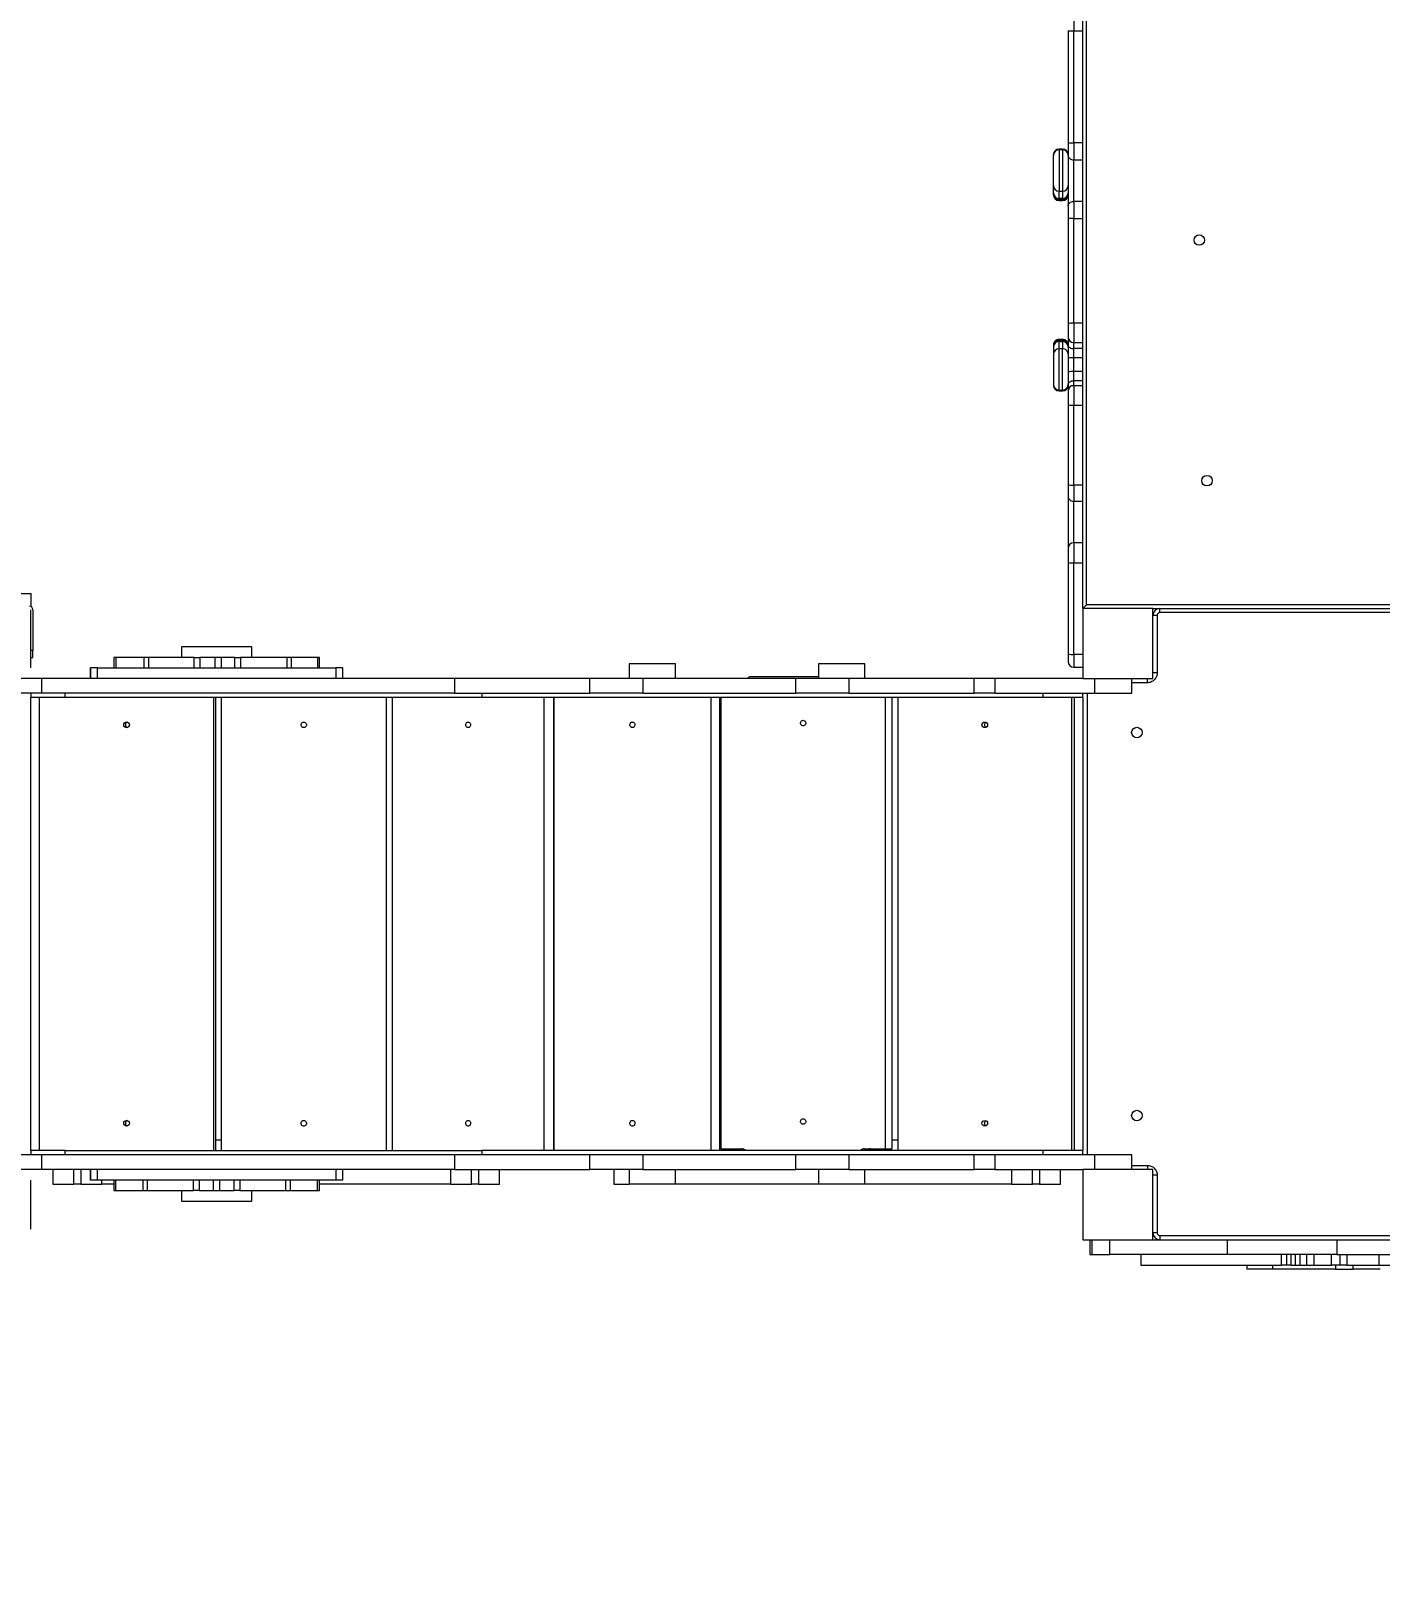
# Model space of a CAD drawing. Header units: millimetres. Extents: x -9110 to 8278, y -6387 to 5914.
# Drawn here: x 369 to 2293, y -1868 to 327 of the extents above; entities that cross this region are included whole.
import ezdxf

# ---------------------------------------------------------------- set-up
doc = ezdxf.new("R2010")
doc.units = ezdxf.units.MM
doc.layers.add('DIKOM_ОБЪЕКТ', color=7, linetype='Continuous')
doc.layers.add('DIKOM_РАЗМЕР_ОБЪЕКТА', color=7, linetype='Continuous')
doc.styles.add('style1', font='arial.ttf', dxfattribs={"width": 0.8})
doc.dimstyles.new('1-50', dxfattribs={"dimtxt": 300, "dimasz": 200, "dimexe": 100, "dimexo": 0, "dimgap": 100, "dimtad": 1, "dimtxsty": 'style1', "dimcen": 200, "dimclrd": 7, "dimclre": 7, "dimclrt": 7, "dimadec": 1, "dimazin": 2, "dimtfac": 1, "dimtmove": 0, "dimatfit": 2, "dimfxl": 0, "dimlwd": 25, "dimlwe": 18, "dimarcsym": 0})

# ---------------------------------------------------------------- blocks, each defined once
blk = doc.blocks.new('*D11')
at = {"layer": 'Defpoints', "color": 0, "transparency": 16777216}
for p in [(-6509.9, 304), (6278.2, -1263), (6278.2, -4310)]:
    blk.add_point(p, dxfattribs=at)
at = {"layer": 'DIKOM_РАЗМЕР_ОБЪЕКТА', "color": 7, "lineweight": 18, "transparency": 16777216}
for p, q in [((-6509.9, 304), (-6509.9, -4410)), ((6278.2, -1263), (6278.2, -4410))]:
    blk.add_line(p, q, dxfattribs=at)
at = {"layer": 'DIKOM_РАЗМЕР_ОБЪЕКТА', "color": 7, "lineweight": 25, "transparency": 16777216}
blk.add_line((-6309.9, -4310), (6078.2, -4310), dxfattribs=at)
at = {"layer": 'DIKOM_РАЗМЕР_ОБЪЕКТА', "color": 7, "transparency": 16777216}
for points in [[(-6309.9, -4276.6), (-6309.9, -4343.3), (-6509.9, -4310)], [(6078.2, -4276.6), (6078.2, -4343.3), (6278.2, -4310)]]:
    blk.add_solid(points, dxfattribs=at)
at = {"layer": 'DIKOM_РАЗМЕР_ОБЪЕКТА', "color": 7, "transparency": 16777216, "insert": (-27.3, -4056.8), "char_height": 300, "attachment_point": 5, "style": 'style1'}
blk.add_mtext('12800', dxfattribs=at)

msp = doc.modelspace()

# ---------------------------------------------------------------- linework, layer by layer
at = {"layer": 'DIKOM_ОБЪЕКТ', "color": 7, "linetype": 'Continuous', "lineweight": 15}
for p, q in [((1873.752, -491.032), (1873.752, 998.968)), ((1855.752, 354.078), (1855.752, 327.024)), ((1868.752, 327.024), (1868.752, 354.078)), ((1847.752, 327.24), (1847.752, 167.864)), ((1855.752, 327.024), (1868.752, 327.024)), ((1855.752, 167.648), (1855.752, 327.024)), ((1868.752, 167.648), (1868.752, 327.024)), ((1839.752, 158.729), (1834.752, 158.729)), ((1834.752, 158.729), (1834.752, 157.637)), ((1839.752, 157.68), (1834.752, 157.68)), ((1834.752, 157.68), (1834.752, 98.698)), ((1839.752, 158.729), (1839.752, 157.637)), ((1839.752, 157.68), (1839.752, 98.698)), ((1868.752, 167.648), (1855.752, 167.648)), ((1855.752, 167.648), (1855.752, 143.151)), ((1868.752, 143.151), (1868.752, 167.648)), ((1826.752, 150.684), (1826.752, 150.695)), ((1826.752, 149.817), (1826.752, 149.929)), ((1855.752, 143.151), (1868.752, 143.151)), ((1855.752, 84.1), (1855.752, 143.151)), ((1868.752, 84.1), (1868.752, 143.151)), ((1826.752, 96.246), (1826.752, 106.694)), ((1826.752, 95.479), (1826.752, 95.964)), ((1826.752, 94.597), (1826.752, 95.479)), ((1826.752, 93.432), (1826.752, 94.597)), ((1834.752, 98.698), (1839.752, 98.698)), ((1834.752, 88.251), (1834.752, 98.698)), ((1839.752, 88.251), (1834.752, 88.251)), ((1834.752, 88.251), (1834.752, 88.232)), ((1834.752, 88.232), (1839.752, 88.232)), ((1834.752, 87.805), (1834.752, 88.232)), ((1839.752, 98.698), (1839.752, 88.251)), ((1839.752, 88.251), (1839.752, 88.232)), ((1839.752, 88.232), (1839.752, 87.805)), ((1839.752, 87.805), (1834.752, 87.805)), ((1834.752, 87.805), (1834.752, 86.601)), ((1834.752, 86.601), (1839.752, 86.601)), ((1834.752, 85.437), (1834.752, 86.601)), ((1839.752, 85.437), (1834.752, 85.437)), ((1834.752, 85.437), (1834.752, 85.417)), ((1834.752, 85.417), (1839.752, 85.417)), ((1839.752, 87.805), (1839.752, 86.601)), ((1839.752, 86.601), (1839.752, 85.437)), ((1839.752, 85.437), (1839.752, 85.417)), ((1855.752, 84.1), (1855.752, 59.653)), ((1868.752, 84.1), (1855.752, 84.1)), ((1868.752, 59.653), (1868.752, 84.1)), ((1847.752, 59.424), (1847.752, -89.955)), ((1855.752, 59.653), (1868.752, 59.653)), ((1855.752, -89.726), (1855.752, 59.653)), ((1868.752, -89.726), (1868.752, 59.653)), ((1855.752, -89.726), (1855.752, -117.043)), ((1868.752, -89.726), (1855.752, -89.726)), ((1868.752, -117.043), (1868.752, -89.726)), ((1826.752, -120.661), (1826.752, -121.826)), ((1826.752, -121.826), (1826.752, -122.708)), ((1826.752, -122.708), (1826.752, -123.125)), ((1826.752, -123.475), (1826.752, -133.923)), ((1839.752, -112.646), (1834.752, -112.646)), ((1834.752, -112.666), (1834.752, -112.646)), ((1834.752, -113.83), (1834.752, -112.666)), ((1834.752, -112.666), (1839.752, -112.666)), ((1834.752, -115.034), (1834.752, -113.83)), ((1839.752, -113.83), (1834.752, -113.83)), ((1834.752, -115.034), (1839.752, -115.034)), ((1834.752, -115.461), (1834.752, -115.034)), ((1839.752, -115.461), (1834.752, -115.461)), ((1834.752, -115.48), (1834.752, -115.461)), ((1834.752, -125.927), (1834.752, -115.48)), ((1834.752, -115.48), (1839.752, -115.48)), ((1839.752, -125.927), (1834.752, -125.927)), ((1834.752, -184.91), (1834.752, -125.927)), ((1839.752, -112.666), (1839.752, -112.646)), ((1839.752, -112.666), (1839.752, -113.83)), ((1839.752, -115.034), (1839.752, -113.83)), ((1839.752, -115.034), (1839.752, -115.461)), ((1839.752, -115.48), (1839.752, -115.461)), ((1839.752, -115.48), (1839.752, -125.927)), ((1839.752, -184.91), (1839.752, -125.927)), ((1855.752, -117.043), (1868.752, -117.043)), ((1855.752, -125.782), (1855.752, -117.043)), ((1868.752, -125.782), (1855.752, -125.782)), ((1855.752, -138.987), (1855.752, -125.782)), ((1868.752, -125.782), (1868.752, -117.043)), ((1868.752, -138.987), (1868.752, -125.782)), ((1847.752, -139.211), (1847.752, -158.815)), ((1868.752, -138.987), (1855.752, -138.987)), ((1855.752, -158.591), (1855.752, -138.987)), ((1868.752, -158.591), (1868.752, -138.987)), ((1855.752, -171.524), (1855.752, -158.591)), ((1868.752, -158.591), (1855.752, -158.591)), ((1855.752, -178.612), (1855.752, -171.524)), ((1868.752, -171.524), (1855.752, -171.524)), ((1868.752, -171.524), (1868.752, -158.591)), ((1868.752, -178.612), (1868.752, -171.524)), ((1826.752, -177.071), (1826.752, -177.158)), ((1834.752, -185.958), (1834.752, -184.866)), ((1834.752, -184.91), (1839.752, -184.91)), ((1834.752, -185.958), (1839.752, -185.958)), ((1839.752, -185.958), (1839.752, -184.866)), ((1847.752, -177.096), (1847.752, -177.158)), ((1855.752, -178.612), (1855.752, -206.428)), ((1868.752, -178.612), (1855.752, -178.612)), ((1868.752, -206.428), (1868.752, -178.612)), ((1847.752, -206.027), (1847.752, -319.842)), ((1855.752, -206.428), (1868.752, -206.428)), ((1855.752, -320.243), (1855.752, -206.428)), ((1868.752, -320.243), (1868.752, -206.428)), ((1868.752, -320.243), (1855.752, -320.243)), ((1855.752, -320.243), (1855.752, -343.429)), ((1868.752, -343.429), (1868.752, -320.243)), ((1855.752, -343.429), (1868.752, -343.429)), ((1855.752, -402.734), (1855.752, -343.429)), ((1868.752, -402.734), (1868.752, -343.429)), ((1855.752, -402.734), (1855.752, -431.184)), ((1868.752, -402.734), (1855.752, -402.734)), ((1868.752, -431.184), (1868.752, -402.734)), ((1847.752, -430.569), (1847.752, -560.954)), ((1855.752, -431.184), (1868.752, -431.184)), ((1855.752, -561.569), (1855.752, -431.184)), ((1868.752, -496.032), (1868.752, -431.184)), ((349.752, -475.032), (369.187, -475.032)), ((369.187, -493.665), (369.187, -475.032)), ((368.752, -511.032), (368.752, -498.032)), ((371.752, -498.032), (371.752, -556.032)), ((1868.752, -496.032), (1868.752, -596.032)), ((1968.752, -496.032), (1868.752, -496.032)), ((2669.422, -491.032), (1873.752, -491.032)), ((1968.752, -496.032), (2668.752, -496.032)), ((1968.752, -596.032), (1968.752, -496.032)), ((1978.752, -502.032), (1978.752, -496.032)), ((2658.752, -502.032), (1978.752, -502.032)), ((368.752, -581.032), (368.752, -511.032)), ((1974.752, -506.032), (1968.752, -506.032)), ((1974.752, -506.032), (1974.752, -588.032)), ((371.752, -556.032), (368.752, -556.032)), ((368.752, -566.032), (371.752, -566.032)), ((371.752, -566.032), (371.752, -556.032)), ((487.133, -566.032), (487.133, -581.032)), ((490.04, -566.032), (487.133, -566.032)), ((490.04, -566.032), (490.04, -581.032)), ((529.942, -566.032), (490.04, -566.032)), ((529.942, -566.032), (529.942, -581.032)), ((536.673, -566.032), (529.942, -566.032)), ((536.673, -566.032), (536.673, -581.032)), ((601.454, -566.032), (536.673, -566.032)), ((583.751, -551.032), (583.751, -566.032)), ((683.751, -551.032), (583.751, -551.032)), ((601.454, -581.032), (601.454, -566.032)), ((601.454, -566.032), (609.57, -566.032)), ((609.57, -566.032), (609.57, -581.032)), ((631.149, -566.032), (609.57, -566.032)), ((631.149, -566.032), (631.149, -581.032)), ((640.173, -566.032), (631.149, -566.032)), ((640.173, -566.032), (640.173, -581.032)), ((659.849, -566.032), (640.173, -566.032)), ((659.849, -581.032), (659.849, -566.032)), ((659.849, -566.032), (667.876, -566.032)), ((667.876, -566.032), (667.876, -581.032)), ((733.616, -566.032), (667.876, -566.032)), ((683.751, -566.032), (683.751, -551.032)), ((733.616, -566.032), (733.616, -581.032)), ((740.221, -566.032), (733.616, -566.032)), ((740.221, -581.032), (740.221, -566.032)), ((777.583, -566.032), (740.221, -566.032)), ((777.583, -566.032), (777.583, -581.032)), ((780.37, -566.032), (777.583, -566.032)), ((780.37, -581.032), (780.37, -566.032)), ((1868.752, -561.569), (1855.752, -561.569)), ((1855.752, -561.569), (1855.752, -580.032)), ((453.751, -596.032), (453.751, -581.032)), ((453.751, -581.032), (453.753, -581.032)), ((453.753, -581.032), (453.753, -596.032)), ((463.753, -581.032), (453.753, -581.032)), ((463.753, -596.032), (463.753, -581.032)), ((463.753, -581.032), (803.753, -581.032)), ((803.753, -581.032), (803.753, -596.032)), ((813.753, -581.032), (803.753, -581.032)), ((813.753, -596.032), (813.753, -581.032)), ((1221.752, -575.032), (1221.752, -596.032)), ((1287.752, -575.032), (1221.752, -575.032)), ((1287.752, -596.032), (1287.752, -575.032)), ((1491.752, -575.032), (1491.752, -596.032)), ((1557.752, -575.032), (1491.752, -575.032)), ((1557.752, -596.032), (1557.752, -575.032)), ((1855.752, -580.032), (1868.752, -580.032)), ((1974.752, -588.032), (1968.752, -588.032)), ((384.497, -596.032), (353.752, -596.032)), ((384.497, -617.032), (384.497, -596.032)), ((972.899, -596.032), (384.497, -596.032)), ((972.899, -596.032), (972.899, -617.032)), ((1165.841, -596.032), (972.899, -596.032)), ((1165.841, -617.032), (1165.841, -596.032)), ((1241.441, -596.032), (1165.841, -596.032)), ((1241.441, -596.032), (1241.441, -617.032)), ((1459.561, -596.032), (1241.441, -596.032)), ((1491.752, -593.482), (1394.754, -593.482)), ((1459.561, -617.032), (1459.561, -596.032)), ((1535.161, -596.032), (1459.561, -596.032)), ((1535.161, -596.032), (1535.161, -617.032)), ((1713.885, -596.032), (1535.161, -596.032)), ((1713.885, -617.032), (1713.885, -596.032)), ((1743.243, -596.032), (1713.885, -596.032)), ((1743.243, -596.032), (1743.243, -617.032)), ((1868.752, -596.032), (1743.243, -596.032)), ((1868.752, -596.032), (1968.752, -596.032)), ((1885.727, -617.032), (1885.727, -596.032)), ((1938.752, -617.032), (1938.752, -596.032)), ((1960.752, -602.032), (1938.752, -602.032)), ((1960.752, -602.032), (1960.752, -596.032)), ((384.497, -617.032), (318.752, -617.032)), ((368.752, -617.032), (368.752, -623.032)), ((417.915, -623.032), (368.752, -623.032)), ((368.752, -1269.032), (368.752, -623.032)), ((380.73, -623.032), (380.73, -1269.032)), ((972.899, -617.032), (384.497, -617.032)), ((417.915, -623.032), (417.915, -617.032)), ((1011.615, -623.032), (417.915, -623.032)), ((629.871, -1269.032), (629.871, -623.032)), ((632.108, -623.032), (632.108, -1269.032)), ((640.062, -623.032), (640.062, -1269.032)), ((875.846, -1269.032), (875.846, -623.032)), ((884.058, -623.032), (884.058, -1269.032)), ((972.899, -617.032), (1165.841, -617.032)), ((1011.615, -617.032), (1011.615, -623.032)), ((1812.174, -623.032), (1011.615, -623.032)), ((1100.565, -1269.032), (1100.565, -623.032)), ((1114.065, -623.032), (1114.065, -1269.032)), ((1114.35, -623.032), (1114.35, -1269.032)), ((1241.441, -617.032), (1165.841, -617.032)), ((1241.441, -617.032), (1459.561, -617.032)), ((1338.665, -1269.032), (1338.665, -623.032)), ((1350.586, -623.032), (1350.586, -1269.032)), ((1352.468, -623.032), (1352.468, -1266.482)), ((1535.161, -617.032), (1459.561, -617.032)), ((1535.161, -617.032), (1713.885, -617.032)), ((1587.391, -1266.482), (1587.391, -623.032)), ((1596.626, -623.032), (1596.626, -1266.482)), ((1604.981, -623.032), (1604.981, -1269.032)), ((1743.243, -617.032), (1713.885, -617.032)), ((1743.243, -617.032), (1885.727, -617.032)), ((1812.174, -623.032), (1812.174, -617.032)), ((1868.752, -623.032), (1812.174, -623.032)), ((1852.866, -1269.032), (1852.866, -623.032)), ((1856.37, -623.032), (1856.37, -1269.032)), ((1868.752, -623.032), (1868.752, -617.032)), ((1868.752, -623.032), (1868.752, -1269.032)), ((1874.752, -617.032), (1874.752, -1275.032)), ((1885.727, -617.032), (1938.752, -617.032)), ((368.752, -1269.032), (368.752, -1275.032)), ((417.915, -1269.032), (368.752, -1269.032)), ((417.915, -1269.032), (1011.615, -1269.032)), ((417.915, -1275.032), (417.915, -1269.032)), ((640.062, -1254.032), (632.108, -1254.032)), ((1011.615, -1269.032), (1011.615, -1275.032)), ((1812.174, -1269.032), (1011.615, -1269.032)), ((1352.468, -1254.032), (1350.586, -1254.032)), ((1352.468, -1266.482), (1382.538, -1266.482)), ((1557.321, -1266.482), (1587.391, -1266.482)), ((1587.391, -1266.482), (1596.626, -1266.482)), ((1604.981, -1254.032), (1596.626, -1254.032)), ((1868.752, -1269.032), (1812.174, -1269.032)), ((1812.174, -1275.032), (1812.174, -1269.032)), ((1868.752, -1275.032), (1868.752, -1269.032)), ((384.497, -1275.032), (318.752, -1275.032)), ((384.497, -1296.032), (384.497, -1275.032)), ((972.899, -1275.032), (384.497, -1275.032)), ((972.899, -1275.032), (972.899, -1296.032)), ((1165.841, -1275.032), (972.899, -1275.032)), ((1165.841, -1296.032), (1165.841, -1275.032)), ((1241.441, -1275.032), (1165.841, -1275.032)), ((1241.441, -1275.032), (1241.441, -1296.032)), ((1459.561, -1275.032), (1241.441, -1275.032)), ((1459.561, -1296.032), (1459.561, -1275.032)), ((1535.161, -1275.032), (1459.561, -1275.032)), ((1535.161, -1275.032), (1535.161, -1296.032)), ((1713.885, -1275.032), (1535.161, -1275.032)), ((1713.885, -1296.032), (1713.885, -1275.032)), ((1743.243, -1275.032), (1713.885, -1275.032)), ((1743.243, -1275.032), (1743.243, -1296.032)), ((1885.727, -1275.032), (1743.243, -1275.032)), ((1885.727, -1296.032), (1885.727, -1275.032)), ((1938.752, -1275.032), (1885.727, -1275.032)), ((1938.752, -1296.032), (1938.752, -1275.032)), ((1938.752, -1290.032), (1960.752, -1290.032)), ((1960.752, -1290.032), (1960.752, -1296.032)), ((384.497, -1296.032), (353.752, -1296.032)), ((368.752, -1381.032), (368.752, -1311.032)), ((972.899, -1296.032), (384.497, -1296.032)), ((400.162, -1296.032), (400.162, -1317.032)), ((400.162, -1317.032), (430.162, -1317.032)), ((430.162, -1317.032), (430.162, -1296.032)), ((440.218, -1317.032), (430.162, -1317.032)), ((440.218, -1296.032), (440.218, -1317.032)), ((440.218, -1317.032), (470.045, -1317.032)), ((453.751, -1311.032), (453.751, -1296.032)), ((453.753, -1311.032), (453.751, -1311.032)), ((453.753, -1296.032), (453.753, -1311.032)), ((463.753, -1311.032), (453.753, -1311.032)), ((463.753, -1311.032), (463.753, -1296.032)), ((803.753, -1311.032), (463.753, -1311.032)), ((470.045, -1317.032), (470.045, -1311.032)), ((487.121, -1317.032), (470.045, -1317.032)), ((487.121, -1311.032), (487.121, -1326.032)), ((489.967, -1326.032), (489.967, -1311.032)), ((528.603, -1311.032), (528.603, -1326.032)), ((535.271, -1326.032), (535.271, -1311.032)), ((600.537, -1326.032), (600.537, -1311.032)), ((608.61, -1311.032), (608.61, -1326.032)), ((629.239, -1326.032), (629.239, -1311.032)), ((638.264, -1326.032), (638.264, -1311.032)), ((658.893, -1326.032), (658.893, -1311.032)), ((666.965, -1311.032), (666.965, -1326.032)), ((732.231, -1326.032), (732.231, -1311.032)), ((738.9, -1326.032), (738.9, -1311.032)), ((777.536, -1326.032), (777.536, -1311.032)), ((780.382, -1326.032), (780.382, -1311.032)), ((967.167, -1317.032), (780.382, -1317.032)), ((803.753, -1296.032), (803.753, -1311.032)), ((813.753, -1311.032), (803.753, -1311.032)), ((813.753, -1311.032), (813.753, -1296.032)), ((967.167, -1296.032), (967.167, -1317.032)), ((967.167, -1317.032), (996.994, -1317.032)), ((972.899, -1296.032), (1165.841, -1296.032)), ((996.994, -1317.032), (996.994, -1296.032)), ((1007.05, -1317.032), (996.994, -1317.032)), ((1007.05, -1296.032), (1007.05, -1317.032)), ((1007.05, -1317.032), (1037.05, -1317.032)), ((1037.05, -1317.032), (1037.05, -1296.032)), ((1241.441, -1296.032), (1165.841, -1296.032)), ((1200.162, -1296.032), (1200.162, -1317.032)), ((1200.162, -1317.032), (1221.752, -1317.032)), ((1221.752, -1296.032), (1221.752, -1317.032)), ((1287.752, -1317.032), (1221.752, -1317.032)), ((1241.441, -1296.032), (1459.561, -1296.032)), ((1287.752, -1317.032), (1287.752, -1296.032)), ((1491.752, -1317.032), (1287.752, -1317.032)), ((1535.161, -1296.032), (1459.561, -1296.032)), ((1491.752, -1296.032), (1491.752, -1317.032)), ((1557.752, -1317.032), (1491.752, -1317.032)), ((1535.161, -1296.032), (1713.885, -1296.032)), ((1557.752, -1317.032), (1557.752, -1296.032)), ((1767.167, -1317.032), (1557.752, -1317.032)), ((1743.243, -1296.032), (1713.885, -1296.032)), ((1743.243, -1296.032), (1868.752, -1296.032)), ((1767.167, -1296.032), (1767.167, -1317.032)), ((1767.167, -1317.032), (1796.994, -1317.032)), ((1796.994, -1317.032), (1796.994, -1296.032)), ((1807.05, -1317.032), (1796.994, -1317.032)), ((1807.05, -1296.032), (1807.05, -1317.032)), ((1807.05, -1317.032), (1837.05, -1317.032)), ((1837.05, -1317.032), (1837.05, -1296.032)), ((1968.752, -1296.032), (1868.752, -1296.032)), ((1868.752, -1296.032), (1868.752, -1396.032)), ((1968.752, -1396.032), (1968.752, -1296.032)), ((1974.752, -1304.032), (1968.752, -1304.032)), ((1974.752, -1304.032), (1974.752, -1386.032)), ((487.121, -1326.032), (489.967, -1326.032)), ((489.967, -1326.032), (528.603, -1326.032)), ((528.603, -1326.032), (535.271, -1326.032)), ((535.271, -1326.032), (600.537, -1326.032)), ((583.751, -1326.032), (583.751, -1341.032)), ((608.61, -1326.032), (600.537, -1326.032)), ((608.61, -1326.032), (629.239, -1326.032)), ((629.239, -1326.032), (638.264, -1326.032)), ((638.264, -1326.032), (658.893, -1326.032)), ((666.965, -1326.032), (658.893, -1326.032)), ((666.965, -1326.032), (732.231, -1326.032)), ((683.751, -1341.032), (683.751, -1326.032)), ((732.231, -1326.032), (738.9, -1326.032)), ((738.9, -1326.032), (777.536, -1326.032)), ((777.536, -1326.032), (780.382, -1326.032)), ((583.751, -1341.032), (683.751, -1341.032)), ((1868.752, -1396.032), (1968.752, -1396.032)), ((1878.752, -1396.032), (1878.752, -1417.032)), ((1881.409, -1396.032), (1881.409, -1417.032)), ((1907.102, -1417.032), (1907.102, -1396.032)), ((1974.752, -1386.032), (1968.752, -1386.032)), ((1968.752, -1396.032), (2074.797, -1396.032)), ((1978.752, -1390.032), (2658.752, -1390.032)), ((1978.752, -1390.032), (1978.752, -1396.032)), ((2074.797, -1417.032), (2074.797, -1396.032)), ((2074.797, -1396.032), (2231.005, -1396.032)), ((2231.005, -1396.032), (2231.005, -1417.032)), ((2231.005, -1396.032), (2730.969, -1396.032)), ((1878.752, -1417.032), (1881.409, -1417.032)), ((1881.409, -1417.032), (1907.102, -1417.032)), ((2074.797, -1417.032), (1907.102, -1417.032)), ((1951.654, -1417.032), (1951.654, -1432.032)), ((2231.005, -1417.032), (2074.797, -1417.032)), ((2152.054, -1432.032), (2152.054, -1417.032)), ((2159.754, -1432.032), (2159.754, -1417.032)), ((2165.274, -1417.032), (2165.274, -1432.032)), ((2171.502, -1417.032), (2171.502, -1432.032)), ((2178.111, -1417.032), (2178.111, -1432.032)), ((2187.637, -1417.032), (2187.637, -1432.032)), ((2198.277, -1417.032), (2198.277, -1432.032)), ((2223.47, -1432.032), (2223.47, -1417.032)), ((2231.005, -1417.032), (2730.969, -1417.032)), ((2235.416, -1432.032), (2235.416, -1417.032)), ((2245.188, -1417.032), (2245.188, -1432.032)), ((2290.691, -1417.032), (2290.691, -1432.032)), ((1951.654, -1432.032), (2152.054, -1432.032)), ((2102.711, -1432.032), (2102.711, -1438.032)), ((2139.415, -1438.032), (2102.711, -1438.032)), ((2139.415, -1438.032), (2139.415, -1432.032)), ((2228.753, -1438.032), (2139.415, -1438.032)), ((2159.754, -1432.032), (2152.054, -1432.032)), ((2165.274, -1432.032), (2159.754, -1432.032)), ((2165.274, -1432.032), (2171.502, -1432.032)), ((2171.502, -1432.032), (2178.111, -1432.032)), ((2178.111, -1432.032), (2187.637, -1432.032)), ((2187.637, -1432.032), (2198.277, -1432.032)), ((2198.277, -1432.032), (2223.47, -1432.032)), ((2235.416, -1432.032), (2223.47, -1432.032)), ((2228.753, -1432.032), (2228.753, -1438.032)), ((2228.753, -1438.032), (2254.012, -1438.032)), ((2245.188, -1432.032), (2235.416, -1432.032)), ((2245.188, -1432.032), (2290.691, -1432.032)), ((2254.012, -1438.032), (2254.012, -1432.032)), ((2292.711, -1438.032), (2254.012, -1438.032)), ((2290.691, -1432.032), (2325.102, -1432.032))]:
    msp.add_line(p, q, dxfattribs=at)
at = {"layer": 'DIKOM_ОБЪЕКТ', "color": 7, "linetype": 'Continuous', "lineweight": 15, "flags": 128}
for points in [[(1847.752, 149.901), (1847.906, 148.584), (1848.361, 147.318), (1849.1, 146.151), (1850.095, 145.128), (1851.307, 144.289), (1852.691, 143.665), (1854.191, 143.281), (1855.752, 143.151)], [(1847.752, 77.352), (1847.906, 78.669), (1848.361, 79.935), (1849.1, 81.101), (1850.095, 82.124), (1851.307, 82.963), (1852.691, 83.587), (1854.191, 83.971), (1855.752, 84.1)], [(1847.752, -120.724), (1847.906, -121.711), (1848.361, -122.659), (1849.1, -123.534), (1850.095, -124.3), (1851.307, -124.93), (1852.691, -125.397), (1854.191, -125.685), (1855.752, -125.782)], [(1847.752, -176.921), (1847.906, -175.868), (1848.361, -174.856), (1849.1, -173.923), (1850.095, -173.105), (1851.307, -172.434), (1852.691, -171.935), (1854.191, -171.628), (1855.752, -171.524)], [(1847.752, -336.845), (1847.906, -338.13), (1848.361, -339.365), (1849.1, -340.503), (1850.095, -341.501), (1851.307, -342.319), (1852.691, -342.928), (1854.191, -343.303), (1855.752, -343.429)], [(1868.752, -496.032), (1868.848, -495.936), (1869.133, -495.651), (1869.595, -495.189), (1870.216, -494.567), (1870.974, -493.809), (1871.839, -492.945), (1872.777, -492.007), (1873.752, -491.032)], [(1557.752, -595.046), (1558.246, -595.705), (1558.435, -596.032)], [(757.954, -658.032), (759.066, -658.209), (760.079, -658.727), (760.904, -659.538), (761.466, -660.57), (761.716, -661.733), (761.632, -662.922), (761.221, -664.032), (760.52, -664.964), (759.591, -665.635), (758.516, -665.987), (757.392, -665.987), (756.317, -665.635), (755.388, -664.964), (754.687, -664.032), (754.276, -662.922), (754.192, -661.733), (754.443, -660.57), (755.005, -659.538), (755.829, -658.727), (756.842, -658.209), (757.954, -658.032)], [(992.311, -658.032), (993.333, -658.209), (994.263, -658.727), (995.02, -659.538), (995.536, -660.57), (995.766, -661.733), (995.689, -662.922), (995.311, -664.032), (994.668, -664.964), (993.814, -665.635), (992.828, -665.987), (991.795, -665.987), (990.808, -665.635), (989.955, -664.964), (989.311, -664.032), (988.934, -662.922), (988.857, -661.733), (989.087, -660.57), (989.603, -659.538), (990.36, -658.727), (991.29, -658.209), (992.311, -658.032)], [(1226.508, -658.032), (1227.566, -658.209), (1228.529, -658.727), (1229.314, -659.538), (1229.849, -660.57), (1230.087, -661.733), (1230.007, -662.922), (1229.616, -664.032), (1228.949, -664.964), (1228.065, -665.635), (1227.043, -665.987), (1225.973, -665.987), (1224.95, -665.635), (1224.066, -664.964), (1223.399, -664.032), (1223.009, -662.922), (1222.929, -661.733), (1223.167, -660.57), (1223.702, -659.538), (1224.486, -658.727), (1225.45, -658.209), (1226.508, -658.032)], [(1469.93, -655.482), (1471.037, -655.66), (1472.047, -656.177), (1472.868, -656.988), (1473.428, -658.021), (1473.678, -659.183), (1473.594, -660.372), (1473.185, -661.482), (1472.486, -662.415), (1471.56, -663.086), (1470.49, -663.438), (1469.369, -663.438), (1468.299, -663.086), (1467.373, -662.415), (1466.674, -661.482), (1466.265, -660.372), (1466.181, -659.183), (1466.431, -658.021), (1466.991, -656.988), (1467.812, -656.177), (1468.822, -655.66), (1469.93, -655.482)], [(757.954, -1226.032), (759.066, -1226.209), (760.079, -1226.727), (760.904, -1227.538), (761.466, -1228.57), (761.716, -1229.733), (761.632, -1230.922), (761.221, -1232.032), (760.52, -1232.964), (759.591, -1233.635), (758.516, -1233.987), (757.392, -1233.987), (756.317, -1233.635), (755.388, -1232.964), (754.687, -1232.032), (754.276, -1230.922), (754.192, -1229.733), (754.443, -1228.57), (755.005, -1227.538), (755.829, -1226.727), (756.842, -1226.209), (757.954, -1226.032)], [(992.311, -1226.032), (993.333, -1226.209), (994.263, -1226.727), (995.02, -1227.538), (995.536, -1228.57), (995.766, -1229.733), (995.689, -1230.922), (995.311, -1232.032), (994.668, -1232.964), (993.814, -1233.635), (992.828, -1233.987), (991.795, -1233.987), (990.808, -1233.635), (989.955, -1232.964), (989.311, -1232.032), (988.934, -1230.922), (988.857, -1229.733), (989.087, -1228.57), (989.603, -1227.538), (990.36, -1226.727), (991.29, -1226.209), (992.311, -1226.032)], [(1226.508, -1226.032), (1227.566, -1226.209), (1228.529, -1226.727), (1229.314, -1227.538), (1229.849, -1228.57), (1230.087, -1229.733), (1230.007, -1230.922), (1229.616, -1232.032), (1228.949, -1232.964), (1228.065, -1233.635), (1227.043, -1233.987), (1225.973, -1233.987), (1224.95, -1233.635), (1224.066, -1232.964), (1223.399, -1232.032), (1223.009, -1230.922), (1222.929, -1229.733), (1223.167, -1228.57), (1223.702, -1227.538), (1224.486, -1226.727), (1225.45, -1226.209), (1226.508, -1226.032)], [(1469.93, -1223.482), (1471.037, -1223.66), (1472.047, -1224.177), (1472.868, -1224.988), (1473.428, -1226.021), (1473.678, -1227.184), (1473.594, -1228.372), (1473.185, -1229.482), (1472.486, -1230.415), (1471.56, -1231.086), (1470.49, -1231.438), (1469.369, -1231.438), (1468.299, -1231.086), (1467.373, -1230.415), (1466.674, -1229.482), (1466.265, -1228.372), (1466.181, -1227.184), (1466.431, -1226.021), (1466.991, -1224.988), (1467.812, -1224.177), (1468.822, -1223.66), (1469.93, -1223.482)]]:
    msp.add_lwpolyline(points, dxfattribs=at)
at = {"layer": 'DIKOM_ОБЪЕКТ', "color": 7, "linetype": 'Continuous', "lineweight": 15}
for centre, radius in [((2034.752, 28.968), 7.5), ((2045.752, -314.032), 7.5), ((505.303, -662.022), 3.99), ((1728.93, -662.008), 3.977), ((1945.752, -673.032), 7.5), ((505.303, -1230.022), 3.99), ((1728.93, -1230.008), 3.977), ((1945.752, -1219.032), 7.5)]:
    msp.add_circle(centre, radius, dxfattribs=at)
for centre, radius, start, end in [((1853.753, 400.992), 73.996, 265.348315, 271.548124), ((1834.752, 150.729), 8, 90, 180), ((1834.752, 149.68), 8, 90, 180), ((1834.427, 149.864), 7.675, 120.235511, 179.521396), ((1839.752, 150.729), 8, 0, 90), ((1839.752, 149.68), 8, 0, 90), ((1840.077, 149.864), 7.675, 0.478749, 59.764247), ((1853.753, 241.606), 73.985, 265.34789, 271.548549), ((1834.75, 106.696), 7.998, 180.01793, 270.016978), ((1834.75, 96.248), 7.998, 180.01708, 270.017828), ((1834.752, 96.232), 8, 180, 270), ((1834.592, 95.645), 7.842, 181.215784, 271.165625), ((1834.75, 94.599), 7.998, 180.01708, 270.017828), ((1834.75, 93.434), 7.998, 180.017753, 270.017156), ((1834.752, 93.417), 8, 180, 270), ((1839.754, 106.696), 7.998, 269.982915, 359.982176), ((1839.755, 96.248), 7.997, 269.982066, 359.983026), ((1839.752, 96.232), 8, 270, 0), ((1839.912, 95.645), 7.842, 268.834268, 358.784323), ((1839.755, 94.599), 7.997, 269.982066, 359.983026), ((1839.754, 93.434), 7.998, 269.982738, 359.982354), ((1839.752, 93.417), 8, 270, 0), ((1853.755, -10.454), 70.135, 88.367962, 94.909634), ((1853.754, -159.813), 70.116, 88.367037, 94.910559), ((1834.752, -120.646), 8, 90, 180), ((1834.75, -120.663), 7.998, 89.982508, 179.982583), ((1834.75, -121.828), 7.998, 89.982508, 179.982583), ((1834.592, -122.874), 7.842, 88.833937, 178.784654), ((1834.752, -123.461), 8, 90, 180), ((1834.75, -123.477), 7.998, 89.982597, 179.982495), ((1834.75, -133.925), 7.998, 89.982597, 179.982495), ((1839.752, -120.646), 8, 0, 90), ((1839.754, -120.663), 7.998, 0.01731, 90.017598), ((1839.754, -121.829), 7.998, 10.062404, 90.015561), ((1839.912, -122.874), 7.842, 1.215239, 91.166171), ((1839.752, -123.461), 8, 0, 90), ((1839.754, -123.477), 7.998, 0.017399, 90.017509), ((1839.754, -133.925), 7.998, 0.017399, 90.017509), ((1855.308, -109.484), 7.573, 183.814125, 273.362995), ((1853.753, -210.665), 71.706, 88.402832, 94.800972), ((1853.754, -230.285), 71.722, 88.403545, 94.800259), ((1834.752, -176.91), 8, 180, 270), ((1834.426, -177.094), 7.675, 180.477047, 239.766272), ((1834.752, -177.958), 8, 180, 270), ((1839.752, -176.91), 8, 270, 0), ((1839.752, -177.958), 8, 270, 0), ((1840.078, -177.094), 7.675, 300.23397, 359.522809), ((1855.291, -186.155), 7.557, 86.500398, 176.009105), ((1853.757, -166.197), 40.281, 261.426214, 272.83866), ((1853.757, -280.013), 40.279, 261.426107, 272.83898), ((1855.271, -410.258), 7.539, 86.341004, 175.800619), ((1853.764, -404.709), 26.55, 256.9127, 274.29472), ((366.752, -498.032), 5, 0, 90), ((1978.752, -506.032), 10, 90, 180), ((1853.764, -535.094), 26.55, 256.912806, 274.294562), ((1855.752, -572.032), 8, 180, 270), ((1394.824, -598.159), 4.678, 90.860052, 152.94142), ((507.551, -662.032), 4.003, 106.435836, 253.564164), ((1732.473, -662.032), 4.013, 116.601105, 243.398895), ((507.551, -1230.032), 4.003, 106.435837, 253.564163), ((1732.473, -1230.032), 4.013, 116.601271, 243.398729), ((1382.47, -1273.842), 7.36, 40.812267, 89.473674), ((1557.378, -1273.82), 7.338, 90.448647, 139.265649), ((1566.623, -1273.842), 7.36, 90.52668, 139.187379), ((1978.752, -1386.032), 10, 180, 270)]:
    msp.add_arc(centre, radius, start, end, dxfattribs=at)
for points, knots in [([(1847.752, 167.864), (1847.752, 166.104), (1847.752, 162.528), (1847.752, 157.516), (1847.752, 153.086), (1847.752, 150.952), (1847.752, 149.901)], [0, 0, 0, 0, 0.24623467, 0.49999918, 0.7537678, 1, 1, 1, 1]), ([(1826.752, 106.694), (1826.752, 106.809), (1826.752, 107.047), (1826.752, 108.382), (1826.752, 110.499), (1826.752, 113.413), (1826.752, 116.368), (1826.752, 118.947), (1826.752, 121.571), (1826.752, 124.912), (1826.752, 128.935), (1826.752, 132.932), (1826.752, 136.897), (1826.752, 140.678), (1826.752, 144.017), (1826.752, 146.249), (1826.752, 147.639), (1826.752, 148.716), (1826.752, 149.548), (1826.752, 149.602), (1826.752, 149.625)], [0, 0, 0, 0, 0.05890383, 0.12133318, 0.1863575, 0.25276442, 0.3191702, 0.35171976, 0.38427948, 0.44670892, 0.5056107, 0.56451264, 0.62694284, 0.69196926, 0.75837424, 0.82477948, 0.85732832, 0.88988735, 0.95231723, 1, 1, 1, 1]), ([(1847.752, 149.901), (1847.752, 148.909), (1847.752, 146.903), (1847.752, 143.206), (1847.752, 139.019), (1847.752, 134.373), (1847.752, 129.392), (1847.752, 124.196), (1847.752, 118.917), (1847.752, 113.628), (1847.752, 108.34), (1847.752, 103.06), (1847.752, 97.864), (1847.752, 92.882), (1847.752, 88.236), (1847.752, 84.048), (1847.752, 80.35), (1847.752, 78.344), (1847.752, 77.352)], [0, 0, 0, 0, 0.0607738, 0.12300273, 0.18624338, 0.24999986, 0.31375711, 0.37699718, 0.43922622, 0.49999981, 0.56077273, 0.62300246, 0.6862416, 0.74999917, 0.81375703, 0.87699646, 0.93922499, 1, 1, 1, 1]), ([(1847.752, 77.352), (1847.752, 76.303), (1847.752, 74.172), (1847.752, 69.751), (1847.752, 64.75), (1847.752, 61.181), (1847.752, 59.424)], [0, 0, 0, 0, 0.24624176, 0.49999969, 0.75375314, 1, 1, 1, 1]), ([(1847.752, -89.955), (1847.752, -90.938), (1847.752, -92.932), (1847.752, -95.917), (1847.752, -98.857), (1847.752, -101.661), (1847.752, -104.245), (1847.752, -106.526), (1847.752, -108.484), (1847.752, -109.491), (1847.752, -109.988)], [0, 0, 0, 0, 0.12078636, 0.24511176, 0.37192009, 0.50000135, 0.62807786, 0.75488446, 0.87921002, 1, 1, 1, 1]), ([(1847.752, -109.988), (1847.752, -110.943), (1847.752, -112.855), (1847.752, -116.475), (1847.752, -119.308), (1847.752, -120.724)], [0, 0, 0, 0, 0.33321529, 0.66679374, 1, 1, 1, 1]), ([(1847.752, -120.724), (1847.752, -122.055), (1847.752, -124.738), (1847.752, -129.358), (1847.752, -134.23), (1847.752, -137.56), (1847.752, -139.211)], [0, 0, 0, 0, 0.24800537, 0.49999881, 0.75199423, 1, 1, 1, 1]), ([(1826.752, -133.923), (1826.752, -134.038), (1826.752, -134.276), (1826.752, -135.611), (1826.752, -137.728), (1826.752, -140.642), (1826.752, -143.597), (1826.752, -146.176), (1826.752, -148.8), (1826.752, -152.142), (1826.752, -156.164), (1826.752, -160.161), (1826.752, -164.126), (1826.752, -167.907), (1826.752, -171.246), (1826.752, -173.478), (1826.752, -174.868), (1826.752, -175.946), (1826.752, -176.777), (1826.752, -176.831), (1826.752, -176.854)], [0, 0, 0, 0, 0.05890044, 0.12132981, 0.18635762, 0.25276172, 0.31916803, 0.35171768, 0.38427707, 0.4467071, 0.50560903, 0.56451113, 0.62694149, 0.69196631, 0.75837381, 0.82477922, 0.85732814, 0.88988726, 0.95231708, 1, 1, 1, 1]), ([(1847.752, -158.815), (1847.752, -160.462), (1847.752, -163.782), (1847.752, -168.576), (1847.752, -173.078), (1847.752, -175.647), (1847.752, -176.921)], [0, 0, 0, 0, 0.24800887, 0.50000221, 0.75199312, 1, 1, 1, 1]), ([(1826.752, -177.246), (1826.752, -177.504), (1826.752, -177.769), (1826.752, -177.808), (1826.752, -177.809)], [0, 0, 0, 0, 0.97467716, 1, 1, 1, 1]), ([(1847.752, -176.921), (1847.752, -178.601), (1847.752, -181.961), (1847.752, -184.406), (1847.752, -185.629)], [0, 0, 0, 0, 0.50000067, 1, 1, 1, 1]), ([(1847.752, -185.629), (1847.752, -186.139), (1847.752, -187.174), (1847.752, -189.181), (1847.752, -191.514), (1847.752, -194.151), (1847.752, -197.008), (1847.752, -199.996), (1847.752, -203.022), (1847.752, -205.035), (1847.752, -206.027)], [0, 0, 0, 0, 0.12070278, 0.24501387, 0.37185213, 0.50000062, 0.62814536, 0.7549887, 0.87930135, 1, 1, 1, 1]), ([(1847.752, -319.842), (1847.752, -321.493), (1847.752, -324.84), (1847.752, -329.533), (1847.752, -333.724), (1847.752, -335.814), (1847.752, -336.845)], [0, 0, 0, 0, 0.24668944, 0.50000011, 0.75331504, 1, 1, 1, 1]), ([(1847.752, -336.845), (1847.752, -337.898), (1847.752, -340.03), (1847.752, -343.909), (1847.752, -348.27), (1847.752, -353.074), (1847.752, -358.194), (1847.752, -363.503), (1847.752, -368.865), (1847.752, -374.206), (1847.752, -379.517), (1847.752, -384.787), (1847.752, -389.941), (1847.752, -394.843), (1847.752, -399.373), (1847.752, -403.409), (1847.752, -406.925), (1847.752, -408.786), (1847.752, -409.706)], [0, 0, 0, 0, 0.06074393, 0.12296771, 0.18622051, 0.24999998, 0.31377914, 0.37703113, 0.43925573, 0.49999962, 0.56074322, 0.62296784, 0.68621966, 0.74999933, 0.81377792, 0.87703149, 0.93925521, 1, 1, 1, 1]), ([(1847.752, -409.706), (1847.752, -410.233), (1847.752, -411.303), (1847.752, -413.37), (1847.752, -415.769), (1847.752, -418.476), (1847.752, -421.4), (1847.752, -424.449), (1847.752, -427.527), (1847.752, -429.565), (1847.752, -430.569)], [0, 0, 0, 0, 0.12057857, 0.24486992, 0.37176157, 0.50000071, 0.62823329, 0.7551269, 0.87941789, 1, 1, 1, 1]), ([(1978.752, -502.032), (1978.249, -502.085), (1977.475, -502.167), (1976.544, -502.666), (1975.903, -503.182), (1975.386, -503.823), (1974.888, -504.754), (1974.805, -505.528), (1974.752, -506.032)], [0, 0, 0, 0, 0.23945646, 0.36836079, 0.50000011, 0.63163943, 0.76054296, 1, 1, 1, 1]), ([(1847.752, -560.954), (1847.752, -561.65), (1847.752, -563.08), (1847.752, -565.164), (1847.752, -567.144), (1847.752, -568.893), (1847.752, -570.309), (1847.752, -571.314), (1847.752, -571.923), (1847.752, -571.996), (1847.752, -572.032)], [0, 0, 0, 0, 0.1173312, 0.24099702, 0.36928174, 0.50000196, 0.63072059, 0.75900463, 0.88267027, 1, 1, 1, 1]), ([(1974.752, -588.032), (1974.707, -588.885), (1974.613, -590.644), (1973.834, -593.254), (1972.543, -595.763), (1970.722, -598.001), (1968.483, -599.822), (1965.974, -601.114), (1963.365, -601.893), (1961.606, -601.986), (1960.752, -602.032)], [0, 0, 0, 0, 0.11651607, 0.24001143, 0.36864079, 0.5, 0.63135921, 0.75998857, 0.88348393, 1, 1, 1, 1]), ([(1960.752, -1290.032), (1961.606, -1290.077), (1963.365, -1290.171), (1965.974, -1290.949), (1968.483, -1292.241), (1970.722, -1294.062), (1972.543, -1296.3), (1973.834, -1298.81), (1974.613, -1301.419), (1974.707, -1303.178), (1974.752, -1304.032)], [0, 0, 0, 0, 0.11651594, 0.24001108, 0.36864005, 0.50000024, 0.63135976, 0.75998738, 0.88348316, 1, 1, 1, 1]), ([(1974.752, -1386.032), (1974.805, -1386.535), (1974.888, -1387.309), (1975.386, -1388.24), (1975.903, -1388.881), (1976.544, -1389.397), (1977.475, -1389.896), (1978.249, -1389.978), (1978.752, -1390.032)], [0, 0, 0, 0, 0.23946171, 0.36836334, 0.50000602, 0.63164088, 0.7605438, 1, 1, 1, 1])]:
    msp.add_open_spline(points, degree=3, knots=knots, dxfattribs=at)

# ---------------------------------------------------------------- dimensions: what is measured, and where the dimension line sits
at = {"layer": 'DIKOM_РАЗМЕР_ОБЪЕКТА'}
dim = msp.add_linear_dim(base=(6278.196, -4309.959), p1=(-6509.939, 303.968), p2=(6278.196, -1263.032), text='12800', dimstyle='1-50', dxfattribs=at)
dim.commit()
dim.dimension.update_dxf_attribs({"geometry": '*D11', "text_midpoint": (-27.257, -4309.959), "dimtype": 160})

doc.saveas('drawing.dxf')
